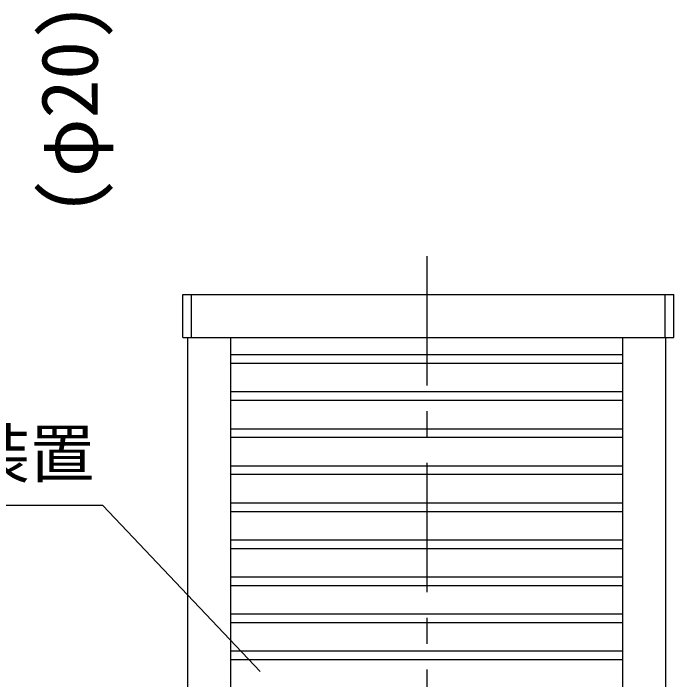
# Model space of a CAD drawing. Units: millimetres, scale not verified. Extents: x -8910 to 8910, y -6308 to 6308.
# Drawn here: x -702 to 65, y 3997 to 4770 of the extents above; entities that cross this region are included whole.
import ezdxf
from ezdxf.enums import TextEntityAlignment as Align

# ---------------------------------------------------------------- set-up
doc = ezdxf.new("R2010")
doc.units = ezdxf.units.MM
doc.header["$LTSCALE"] = 30
doc.linetypes.add('CHAIN1', pattern=[8, 5, -1, 1, -1])
doc.layers.add('0-4_製作', color=4, linetype='Continuous', lineweight=25)
doc.layers.add('0-8_07', color=3, linetype='Continuous', lineweight=25)
doc.styles.add('ＭＳ ゴシック', font='')
doc.styles.get('ＭＳ ゴシック').set_extended_font_data('MS Gothic')

msp = doc.modelspace()

# ---------------------------------------------------------------- linework, layer by layer
at = {"layer": '0-4_製作'}
for p, q in [((-598.12, 4198.64), (-1070.72, 4198.64)), ((-415.54, 4006.1), (-598.12, 4198.64))]:
    msp.add_line(p, q, dxfattribs=at)
at = {"layer": '0-8_07', "linetype": 'CHAIN1'}
msp.add_line((-221.92, 4488.28), (-221.92, 3479.75), dxfattribs=at)
at = {"layer": '0-8_07'}
for p, q in [((-505.37, 4394.02), (-505.37, 4444.02)), ((-505.37, 4444.02), (64.63, 4444.02)), ((-495.37, 4394.02), (-495.37, 4444.02)), ((54.63, 4394.02), (54.63, 4444.02)), ((64.63, 4394.02), (64.63, 4444.02)), ((-505.37, 4394.02), (64.63, 4394.02)), ((-499.42, 3582.02), (-499.42, 4394.02)), ((-449.42, 3582.02), (-449.42, 4394.02)), ((5.58, 3582.02), (5.58, 4394.02)), ((55.58, 3582.02), (55.58, 4394.02)), ((-449.42, 4374.02), (5.58, 4374.02)), ((-449.42, 4364.02), (5.58, 4364.02)), ((-449.42, 4331.02), (5.58, 4331.02)), ((-449.42, 4321.02), (5.58, 4321.02)), ((-449.42, 4288.02), (5.58, 4288.02)), ((-449.42, 4278.02), (5.58, 4278.02)), ((-449.42, 4245.02), (5.58, 4245.02)), ((-449.42, 4235.02), (5.58, 4235.02)), ((-449.42, 4202.02), (5.58, 4202.02)), ((-449.42, 4192.02), (5.58, 4192.02)), ((-449.42, 4159.02), (5.58, 4159.02)), ((-449.42, 4149.02), (5.58, 4149.02)), ((-449.42, 4116.02), (5.58, 4116.02)), ((-449.42, 4106.02), (5.58, 4106.02)), ((-449.42, 4073.02), (5.58, 4073.02)), ((-449.42, 4063.02), (5.58, 4063.02)), ((-449.42, 4030.02), (5.58, 4030.02)), ((-449.42, 4020.02), (5.58, 4020.02))]:
    msp.add_line(p, q, dxfattribs=at)

# ---------------------------------------------------------------- texts
at = {"layer": '0-8_07', "color": 4, "style": 'ＭＳ ゴシック'}
msp.add_text('(φ20)', height=65.98, rotation=90, dxfattribs=at).set_placement((-584.31, 4535.26), align=Align.BOTTOM_LEFT)
msp.add_text('リン除去装置', height=54.99, dxfattribs=at).set_placement((-1058, 4215.24), align=Align.BOTTOM_LEFT)

doc.saveas('drawing.dxf')
